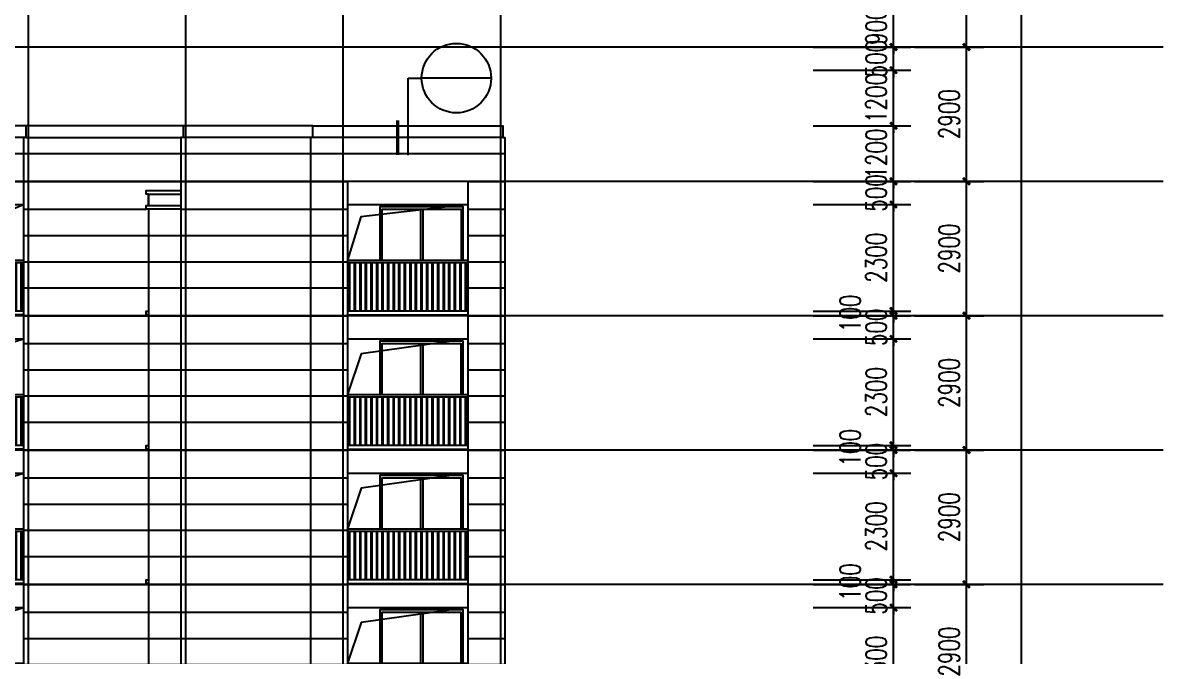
# Model space of a CAD drawing. Extents: x -59851 to 653804, y -249523 to 437614.
# Drawn here: x 352334 to 376967, y 393338 to 407010 of the extents above; entities that cross this region are included whole.
import ezdxf

# ---------------------------------------------------------------- set-up
doc = ezdxf.new("R2010")
doc.units = 0
doc.header["$LTSCALE"] = 1000
doc.header["$MEASUREMENT"] = 0
for name, color, linetype in [('A-材质分割线（横向）', 252, 'Continuous'), ('A-洞口', 105, 'Continuous'), ('A-看线', 105, 'Continuous'), ('A-第三道尺寸线', 105, 'Continuous'), ('DIM_IDEN', 3, 'Continuous'), ('DOTE', 16, 'Continuous'), ('ELE-2', 31, 'Continuous'), ('ELE-3', 35, 'Continuous'), ('ELE-6', 8, 'Continuous'), ('PUB_DIM', 3, 'Continuous'), ('栏杆', 142, 'Continuous')]:
    doc.layers.add(name, color=color, linetype=linetype)
doc.styles.add('_TCH_DIM_T3', font='SIMPLEX.shx', dxfattribs={"width": 0.705882, "bigfont": 'GBCBIG.shx'})
doc.dimstyles.new('_TCH_ARCH&&150', dxfattribs={"dimtxt": 446.25, "dimasz": 150, "dimexe": 375, "dimexo": 450, "dimgap": 150, "dimtad": 1, "dimdec": 0, "dimzin": 0, "dimdsep": 46, "dimtxsty": '_TCH_DIM_T3', "dimblk": 'ARCHTICK', "dimcen": 0.09, "dimclrt": 7, "dimazin": 2, "dimtfac": 1, "dimtdec": 0, "dimtix": 1, "dimtmove": 2, "dimatfit": 3, "dimfxl": 0, "dimtolj": 1, "dimtzin": 0, "dimarcsym": 0})

# ---------------------------------------------------------------- blocks, each defined once
blk = doc.blocks.new('8001800')
at = {"layer": '栏杆'}
for p, q in [((116139, 391988), (116939, 391988)), ((116139, 391938), (116939, 391938)), ((116169, 390888), (116169, 391938)), ((116189, 390888), (116189, 391938)), ((116289, 390888), (116289, 391938)), ((116309, 390888), (116309, 391938)), ((116409, 390888), (116409, 391938)), ((116429, 390888), (116429, 391938)), ((116529, 390888), (116529, 391938)), ((116549, 390888), (116549, 391938)), ((116649, 390888), (116649, 391938)), ((116669, 390888), (116669, 391938)), ((116769, 390888), (116769, 391938)), ((116789, 390888), (116789, 391938)), ((116889, 390888), (116889, 391938)), ((116909, 390888), (116909, 391938))]:
    blk.add_line(p, q, dxfattribs=at)
blk = doc.blocks.new('26001100')
at = {"layer": '栏杆'}
for p, q in [((118828, 391988), (121428, 391988)), ((118828, 391938), (121428, 391938)), ((118858, 390888), (118858, 391938)), ((118878, 390888), (118878, 391938)), ((118978, 390888), (118978, 391938)), ((118998, 390888), (118998, 391938)), ((119098, 390888), (119098, 391938)), ((119118, 390888), (119118, 391938)), ((119218, 390888), (119218, 391938)), ((119238, 390888), (119238, 391938)), ((119338, 390888), (119338, 391938)), ((119358, 390888), (119358, 391938)), ((119458, 390888), (119458, 391938)), ((119478, 390888), (119478, 391938)), ((119578, 390888), (119578, 391938)), ((119598, 390888), (119598, 391938)), ((119698, 390888), (119698, 391938)), ((119718, 390888), (119718, 391938)), ((119818, 390888), (119818, 391938)), ((119838, 390888), (119838, 391938)), ((119938, 390888), (119938, 391938)), ((119958, 390888), (119958, 391938)), ((120058, 390888), (120058, 391938)), ((120078, 390888), (120078, 391938)), ((120178, 390888), (120178, 391938)), ((120198, 390888), (120198, 391938)), ((120298, 390888), (120298, 391938)), ((120318, 390888), (120318, 391938)), ((120364, 391938), (120386, 391938)), ((120386, 391938), (121428, 391938)), ((120418, 390888), (120418, 391938)), ((120438, 390888), (120438, 391938)), ((120538, 390888), (120538, 391938)), ((120558, 390888), (120558, 391938)), ((120658, 390888), (120658, 391938)), ((120678, 390888), (120678, 391938)), ((120778, 390888), (120778, 391938)), ((120798, 390888), (120798, 391938)), ((120898, 390888), (120898, 391938)), ((120918, 390888), (120918, 391938)), ((121018, 390888), (121018, 391938)), ((121038, 390888), (121038, 391938)), ((121138, 390888), (121138, 391938)), ((121158, 390888), (121158, 391938)), ((121258, 390888), (121258, 391938)), ((121278, 390888), (121278, 391938)), ((121378, 390888), (121378, 391938)), ((121398, 390888), (121398, 391938))]:
    blk.add_line(p, q, dxfattribs=at)
blk = doc.blocks.new('2-12dongss')
at = {"layer": 'A-材质分割线（横向）'}
for points in [[(-210647, 337597), (-207947, 337597)], [(-207947, 337597), (-203647, 337597)], [(-201047, 337597), (-200247, 337597)], [(-210647, 337030), (-203647, 337030)], [(-201047, 337030), (-200247, 337030)], [(-210647, 336464), (-203647, 336464)], [(-201047, 336464), (-200247, 336464)], [(-210647, 335897), (-207947, 335897)], [(-207947, 335897), (-203647, 335897)], [(-201047, 335897), (-200247, 335897)], [(-210647, 335297), (-203647, 335297)], [(-201047, 335297), (-200247, 335297)]]:
    blk.add_lwpolyline(points, dxfattribs=at)
at = {"layer": 'A-洞口'}
for points in [[(-211447, 336497), (-211277, 337505), (-210647, 337697)], [(-201047, 337697), (-203353, 337372), (-203647, 336497)]]:
    blk.add_lwpolyline(points, dxfattribs=at)
at = {"layer": 'ELE-2'}
for points in [[(-207247, 338197), (-207247, 335297)], [(-204447, 338197), (-204447, 335297)], [(-203647, 338197), (-203647, 335297)], [(-201047, 338197), (-201047, 335297)], [(-200247, 338197), (-200247, 335297)]]:
    blk.add_lwpolyline(points, dxfattribs=at)
at = {"layer": 'ELE-3'}
for points in [[(-210647, 338197), (-210647, 335297)], [(-207947, 338197), (-207947, 335297)], [(-211447, 337697), (-210647, 337697)], [(-203647, 337697), (-201047, 337697)], [(-210647, 335397), (-211447, 335397)], [(-210647, 335317), (-211447, 335317)], [(-207947, 335317), (-207997, 335317), (-207997, 335397), (-207947, 335397)], [(-201047, 335397), (-203647, 335397)], [(-203647, 335317), (-201047, 335317)]]:
    blk.add_lwpolyline(points, dxfattribs=at)
at = {"layer": 'ELE-6'}
for points in [[(-201147, 336497), (-201147, 337647), (-202947, 337647), (-202947, 336497)], [(-202897, 336497), (-202897, 337597), (-201197, 337597), (-201197, 336497)], [(-202072, 337597), (-202072, 336497)], [(-202022, 337597), (-202022, 336497)]]:
    blk.add_lwpolyline(points, dxfattribs=at)
for name, p in [('8001800', (-327586, -55491)), ('26001100', (-322475, -55491))]:
    blk.add_blockref(name, p)
blk = doc.blocks.new('13fdong0415')
at = {"layer": 'A-材质分割线（横向）'}
for points in [[(116818, 402427), (138518, 402427)], [(128118, 401827), (135118, 401827)], [(137718, 401827), (138518, 401827)], [(128118, 401227), (130768, 401227)], [(131518, 401227), (135118, 401227)], [(137718, 401227), (138518, 401227)], [(128118, 400660), (130818, 400660)], [(130818, 400660), (135118, 400660)], [(137718, 400660), (138518, 400660)], [(128118, 400093), (130818, 400093)], [(130818, 400093), (135118, 400093)], [(137718, 400093), (138518, 400093)], [(128118, 399527), (130818, 399527)], [(130818, 399527), (135118, 399527)], [(137718, 399527), (138518, 399527)], [(128118, 398927), (135118, 398927)], [(137718, 398927), (138518, 398927)]]:
    blk.add_lwpolyline(points, dxfattribs=at)
at = {"layer": 'A-洞口'}
blk.add_lwpolyline([(127318, 400177), (127537, 401091), (128118, 401327)], dxfattribs=at)
at = {"layer": 'A-看线'}
blk.add_lwpolyline([(137718, 401327), (135405, 401062), (135118, 400127)], dxfattribs=at)
at = {"layer": 'ELE-2'}
for points in [[(134368, 403027), (131568, 403027), (131568, 402777), (131518, 402777), (131518, 401827)], [(134368, 402777), (134368, 403027), (138468, 403027), (138468, 402777), (138518, 402777), (138518, 401827)], [(134318, 402777), (131568, 402777)], [(134368, 402777), (134318, 402777), (134318, 401827)], [(138468, 402777), (134368, 402777)], [(131518, 401827), (131518, 398927)], [(134318, 401827), (134318, 398927)], [(135118, 401827), (135118, 398927)], [(137718, 401827), (135118, 401827)], [(137718, 401827), (137718, 398927)], [(138518, 401827), (138518, 398927)]]:
    blk.add_lwpolyline(points, dxfattribs=at)
at = {"layer": 'ELE-3'}
for points in [[(128168, 403027), (116818, 403027)], [(131568, 403027), (128168, 403027), (128168, 402777), (128118, 402777), (128118, 401827)], [(128168, 402777), (116818, 402777)], [(128168, 402777), (131518, 402777)], [(116818, 401827), (128118, 401827)], [(128118, 401827), (128118, 398927)], [(131518, 401227), (130768, 401227), (130768, 401307), (130818, 401307), (130818, 401547), (130768, 401547), (130768, 401627), (131518, 401627)], [(130818, 401547), (130818, 401307)], [(130818, 401547), (131518, 401547)], [(127318, 401327), (128118, 401327)], [(130818, 401307), (131518, 401307)], [(135118, 401327), (137718, 401327)], [(130818, 401227), (130818, 398927)], [(128118, 399027), (127318, 399027)], [(128118, 398947), (127318, 398947)], [(130818, 398947), (130768, 398947), (130768, 399027), (130818, 399027)], [(137718, 399027), (135118, 399027)], [(135118, 398947), (137718, 398947)]]:
    blk.add_lwpolyline(points, dxfattribs=at)
at = {"layer": 'ELE-6'}
for points in [[(137618, 400127), (137618, 401277), (135818, 401277), (135818, 400127)], [(135868, 400127), (135868, 401227), (137568, 401227), (137568, 400127)], [(136693, 401227), (136693, 400127)], [(136743, 401227), (136743, 400127)]]:
    blk.add_lwpolyline(points, dxfattribs=at)
for name, p in [('8001800', (11178, 8138)), ('26001100', (16290, 8138))]:
    blk.add_blockref(name, p)
blk = doc.blocks.new('_ArchTick')
at = {"color": 0, "linetype": 'ByBlock', "const_width": 0.4}
blk.add_lwpolyline([(-0.5, -0.5), (0.5, 0.5)], dxfattribs=at)
blk = doc.blocks.new('*D4190')
at = {"layer": 'Defpoints', "color": 0, "transparency": 16777216}
for p in [(372306, 419288), (373905, 419288), (372306, 364438)]:
    blk.add_point(p, dxfattribs=at)
at = {"layer": 'PUB_DIM', "color": 0, "lineweight": -2, "transparency": 16777216}
for p, q in [((372756, 419288), (374280, 419288)), ((373905, 364438), (373905, 419288)), ((372756, 364438), (374280, 364438))]:
    blk.add_line(p, q, dxfattribs=at)
at = {"layer": 'PUB_DIM', "color": 0, "lineweight": -2, "transparency": 16777216, "xscale": 150, "yscale": 150, "zscale": 150}
for p, rotation in [((373905, 419288), 90), ((373905, 364438), 270)]:
    blk.add_blockref('_ArchTick', p, dxfattribs=dict(at, rotation=rotation))
at = {"layer": 'PUB_DIM', "color": 7, "transparency": 16777216, "insert": (373532, 391863), "char_height": 446.2, "attachment_point": 5, "rotation": 90, "style": '_TCH_DIM_T3'}
blk.add_mtext('\\A1;54850', dxfattribs=at)
blk = doc.blocks.new('*D4195')
at = {"layer": 'Defpoints', "color": 0, "transparency": 16777216}
for p in [(371142, 409388), (372716, 409388), (371142, 406488)]:
    blk.add_point(p, dxfattribs=at)
at = {"layer": 'PUB_DIM', "color": 0, "lineweight": -2, "transparency": 16777216}
for p, q in [((371592, 409388), (373091, 409388)), ((372716, 406488), (372716, 409388)), ((371592, 406488), (373091, 406488))]:
    blk.add_line(p, q, dxfattribs=at)
at = {"layer": 'PUB_DIM', "color": 0, "lineweight": -2, "transparency": 16777216, "xscale": 150, "yscale": 150, "zscale": 150}
for p, rotation in [((372716, 409388), 90), ((372716, 406488), 270)]:
    blk.add_blockref('_ArchTick', p, dxfattribs=dict(at, rotation=rotation))
at = {"layer": 'PUB_DIM', "color": 7, "transparency": 16777216, "insert": (372342, 407938), "char_height": 446.2, "attachment_point": 5, "rotation": 90, "style": '_TCH_DIM_T3'}
blk.add_mtext('\\A1;2900', dxfattribs=at)
blk = doc.blocks.new('*D4196')
at = {"layer": 'Defpoints', "color": 0, "transparency": 16777216}
for p in [(371142, 406488), (372716, 406488), (371142, 403588)]:
    blk.add_point(p, dxfattribs=at)
at = {"layer": 'PUB_DIM', "color": 0, "lineweight": -2, "transparency": 16777216}
for p, q in [((371592, 406488), (373091, 406488)), ((372716, 403588), (372716, 406488)), ((371592, 403588), (373091, 403588))]:
    blk.add_line(p, q, dxfattribs=at)
at = {"layer": 'PUB_DIM', "color": 0, "lineweight": -2, "transparency": 16777216, "xscale": 150, "yscale": 150, "zscale": 150}
for p, rotation in [((372716, 406488), 90), ((372716, 403588), 270)]:
    blk.add_blockref('_ArchTick', p, dxfattribs=dict(at, rotation=rotation))
at = {"layer": 'PUB_DIM', "color": 7, "transparency": 16777216, "insert": (372342, 405038), "char_height": 446.2, "attachment_point": 5, "rotation": 90, "style": '_TCH_DIM_T3'}
blk.add_mtext('\\A1;2900', dxfattribs=at)
blk = doc.blocks.new('*D4197')
at = {"layer": 'Defpoints', "color": 0, "transparency": 16777216}
for p in [(371142, 403588), (372716, 403588), (371142, 400688)]:
    blk.add_point(p, dxfattribs=at)
at = {"layer": 'PUB_DIM', "color": 0, "lineweight": -2, "transparency": 16777216}
for p, q in [((371592, 403588), (373091, 403588)), ((372716, 400688), (372716, 403588)), ((371592, 400688), (373091, 400688))]:
    blk.add_line(p, q, dxfattribs=at)
at = {"layer": 'PUB_DIM', "color": 0, "lineweight": -2, "transparency": 16777216, "xscale": 150, "yscale": 150, "zscale": 150}
for p, rotation in [((372716, 403588), 90), ((372716, 400688), 270)]:
    blk.add_blockref('_ArchTick', p, dxfattribs=dict(at, rotation=rotation))
at = {"layer": 'PUB_DIM', "color": 7, "transparency": 16777216, "insert": (372342, 402138), "char_height": 446.2, "attachment_point": 5, "rotation": 90, "style": '_TCH_DIM_T3'}
blk.add_mtext('\\A1;2900', dxfattribs=at)
blk = doc.blocks.new('*D4198')
at = {"layer": 'Defpoints', "color": 0, "transparency": 16777216}
for p in [(371142, 400688), (372716, 400688), (371142, 397788)]:
    blk.add_point(p, dxfattribs=at)
at = {"layer": 'PUB_DIM', "color": 0, "lineweight": -2, "transparency": 16777216}
for p, q in [((371592, 400688), (373091, 400688)), ((372716, 397788), (372716, 400688)), ((371592, 397788), (373091, 397788))]:
    blk.add_line(p, q, dxfattribs=at)
at = {"layer": 'PUB_DIM', "color": 0, "lineweight": -2, "transparency": 16777216, "xscale": 150, "yscale": 150, "zscale": 150}
for p, rotation in [((372716, 400688), 90), ((372716, 397788), 270)]:
    blk.add_blockref('_ArchTick', p, dxfattribs=dict(at, rotation=rotation))
at = {"layer": 'PUB_DIM', "color": 7, "transparency": 16777216, "insert": (372342, 399238), "char_height": 446.2, "attachment_point": 5, "rotation": 90, "style": '_TCH_DIM_T3'}
blk.add_mtext('\\A1;2900', dxfattribs=at)
blk = doc.blocks.new('*D4199')
at = {"layer": 'Defpoints', "color": 0, "transparency": 16777216}
for p in [(371142, 397788), (372716, 397788), (371142, 394888)]:
    blk.add_point(p, dxfattribs=at)
at = {"layer": 'PUB_DIM', "color": 0, "lineweight": -2, "transparency": 16777216}
for p, q in [((371592, 397788), (373091, 397788)), ((372716, 394888), (372716, 397788)), ((371592, 394888), (373091, 394888))]:
    blk.add_line(p, q, dxfattribs=at)
at = {"layer": 'PUB_DIM', "color": 0, "lineweight": -2, "transparency": 16777216, "xscale": 150, "yscale": 150, "zscale": 150}
for p, rotation in [((372716, 397788), 90), ((372716, 394888), 270)]:
    blk.add_blockref('_ArchTick', p, dxfattribs=dict(at, rotation=rotation))
at = {"layer": 'PUB_DIM', "color": 7, "transparency": 16777216, "insert": (372342, 396338), "char_height": 446.2, "attachment_point": 5, "rotation": 90, "style": '_TCH_DIM_T3'}
blk.add_mtext('\\A1;2900', dxfattribs=at)
blk = doc.blocks.new('*D4200')
at = {"layer": 'Defpoints', "color": 0, "transparency": 16777216}
for p in [(371142, 394888), (372716, 394888), (371142, 391988)]:
    blk.add_point(p, dxfattribs=at)
at = {"layer": 'PUB_DIM', "color": 0, "lineweight": -2, "transparency": 16777216}
for p, q in [((371592, 394888), (373091, 394888)), ((372716, 391988), (372716, 394888)), ((371592, 391988), (373091, 391988))]:
    blk.add_line(p, q, dxfattribs=at)
at = {"layer": 'PUB_DIM', "color": 0, "lineweight": -2, "transparency": 16777216, "xscale": 150, "yscale": 150, "zscale": 150}
for p, rotation in [((372716, 394888), 90), ((372716, 391988), 270)]:
    blk.add_blockref('_ArchTick', p, dxfattribs=dict(at, rotation=rotation))
at = {"layer": 'PUB_DIM', "color": 7, "transparency": 16777216, "insert": (372342, 393438), "char_height": 446.2, "attachment_point": 5, "rotation": 90, "style": '_TCH_DIM_T3'}
blk.add_mtext('\\A1;2900', dxfattribs=at)
blk = doc.blocks.new('*D4241')
at = {"layer": 'A-第三道尺寸线', "color": 0, "lineweight": -2, "transparency": 16777216}
for p, q in [((369405, 394388), (371517, 394388)), ((371142, 392088), (371142, 394388)), ((369405, 392088), (371517, 392088))]:
    blk.add_line(p, q, dxfattribs=at)
at = {"layer": 'Defpoints', "color": 0, "transparency": 16777216}
for p in [(368955, 394388), (371142, 394388), (368955, 392088)]:
    blk.add_point(p, dxfattribs=at)
at = {"layer": 'A-第三道尺寸线', "color": 0, "lineweight": -2, "transparency": 16777216, "xscale": 150, "yscale": 150, "zscale": 150}
for p, rotation in [((371142, 394388), 90), ((371142, 392088), 270)]:
    blk.add_blockref('_ArchTick', p, dxfattribs=dict(at, rotation=rotation))
at = {"layer": 'A-第三道尺寸线', "color": 7, "transparency": 16777216, "insert": (370769, 393238), "char_height": 446.2, "attachment_point": 5, "rotation": 90, "style": '_TCH_DIM_T3'}
blk.add_mtext('\\A1;2300', dxfattribs=at)
blk = doc.blocks.new('*D4242')
at = {"layer": 'A-第三道尺寸线', "color": 0, "lineweight": -2, "transparency": 16777216}
for p, q in [((369405, 394888), (371517, 394888)), ((371142, 394888), (371142, 395038)), ((371142, 394388), (371142, 394888)), ((369405, 394388), (371517, 394388)), ((371142, 394388), (371142, 394238))]:
    blk.add_line(p, q, dxfattribs=at)
at = {"layer": 'Defpoints', "color": 0, "transparency": 16777216}
for p in [(368955, 394888), (371142, 394888), (368955, 394388)]:
    blk.add_point(p, dxfattribs=at)
at = {"layer": 'A-第三道尺寸线', "color": 0, "lineweight": -2, "transparency": 16777216, "xscale": 150, "yscale": 150, "zscale": 150}
for p, rotation in [((371142, 394888), 270), ((371142, 394388), 90)]:
    blk.add_blockref('_ArchTick', p, dxfattribs=dict(at, rotation=rotation))
at = {"layer": 'A-第三道尺寸线', "color": 7, "transparency": 16777216, "insert": (370769, 394638), "char_height": 446.2, "attachment_point": 5, "rotation": 90, "style": '_TCH_DIM_T3'}
blk.add_mtext('\\A1;500', dxfattribs=at)
blk = doc.blocks.new('*D4243')
at = {"layer": 'A-第三道尺寸线', "color": 0, "lineweight": -2, "transparency": 16777216}
for p, q in [((371142, 394988), (371142, 395138)), ((369405, 394988), (371517, 394988)), ((369405, 394888), (371517, 394888)), ((371142, 394888), (371142, 394988)), ((371142, 394888), (371142, 394738))]:
    blk.add_line(p, q, dxfattribs=at)
at = {"layer": 'Defpoints', "color": 0, "transparency": 16777216}
for p in [(368955, 394988), (368955, 394888), (371142, 394988)]:
    blk.add_point(p, dxfattribs=at)
at = {"layer": 'A-第三道尺寸线', "color": 0, "lineweight": -2, "transparency": 16777216, "xscale": 150, "yscale": 150, "zscale": 150}
for p, rotation in [((371142, 394988), 270), ((371142, 394888), 90)]:
    blk.add_blockref('_ArchTick', p, dxfattribs=dict(at, rotation=rotation))
at = {"layer": 'A-第三道尺寸线', "color": 7, "transparency": 16777216, "insert": (370205, 394938), "char_height": 446.2, "attachment_point": 5, "rotation": 90, "style": '_TCH_DIM_T3'}
blk.add_mtext('\\A1;100', dxfattribs=at)
blk = doc.blocks.new('*D4244')
at = {"layer": 'A-第三道尺寸线', "color": 0, "lineweight": -2, "transparency": 16777216}
for p, q in [((369405, 397288), (371517, 397288)), ((371142, 394988), (371142, 397288)), ((369405, 394988), (371517, 394988))]:
    blk.add_line(p, q, dxfattribs=at)
at = {"layer": 'Defpoints', "color": 0, "transparency": 16777216}
for p in [(368955, 397288), (371142, 397288), (368955, 394988)]:
    blk.add_point(p, dxfattribs=at)
at = {"layer": 'A-第三道尺寸线', "color": 0, "lineweight": -2, "transparency": 16777216, "xscale": 150, "yscale": 150, "zscale": 150}
for p, rotation in [((371142, 397288), 90), ((371142, 394988), 270)]:
    blk.add_blockref('_ArchTick', p, dxfattribs=dict(at, rotation=rotation))
at = {"layer": 'A-第三道尺寸线', "color": 7, "transparency": 16777216, "insert": (370769, 396138), "char_height": 446.2, "attachment_point": 5, "rotation": 90, "style": '_TCH_DIM_T3'}
blk.add_mtext('\\A1;2300', dxfattribs=at)
blk = doc.blocks.new('*D4245')
at = {"layer": 'A-第三道尺寸线', "color": 0, "lineweight": -2, "transparency": 16777216}
for p, q in [((371142, 397788), (371142, 397938)), ((369405, 397788), (371517, 397788)), ((371142, 397288), (371142, 397788)), ((369405, 397288), (371517, 397288)), ((371142, 397288), (371142, 397138))]:
    blk.add_line(p, q, dxfattribs=at)
at = {"layer": 'Defpoints', "color": 0, "transparency": 16777216}
for p in [(368955, 397788), (371142, 397788), (368955, 397288)]:
    blk.add_point(p, dxfattribs=at)
at = {"layer": 'A-第三道尺寸线', "color": 0, "lineweight": -2, "transparency": 16777216, "xscale": 150, "yscale": 150, "zscale": 150}
for p, rotation in [((371142, 397788), 270), ((371142, 397288), 90)]:
    blk.add_blockref('_ArchTick', p, dxfattribs=dict(at, rotation=rotation))
at = {"layer": 'A-第三道尺寸线', "color": 7, "transparency": 16777216, "insert": (370769, 397538), "char_height": 446.2, "attachment_point": 5, "rotation": 90, "style": '_TCH_DIM_T3'}
blk.add_mtext('\\A1;500', dxfattribs=at)
blk = doc.blocks.new('*D4246')
at = {"layer": 'A-第三道尺寸线', "color": 0, "lineweight": -2, "transparency": 16777216}
for p, q in [((369405, 397888), (371517, 397888)), ((371142, 397888), (371142, 398038)), ((371142, 397788), (371142, 397888)), ((369405, 397788), (371517, 397788)), ((371142, 397788), (371142, 397638))]:
    blk.add_line(p, q, dxfattribs=at)
at = {"layer": 'Defpoints', "color": 0, "transparency": 16777216}
for p in [(368955, 397888), (371142, 397888), (368955, 397788)]:
    blk.add_point(p, dxfattribs=at)
at = {"layer": 'A-第三道尺寸线', "color": 0, "lineweight": -2, "transparency": 16777216, "xscale": 150, "yscale": 150, "zscale": 150}
for p, rotation in [((371142, 397888), 270), ((371142, 397788), 90)]:
    blk.add_blockref('_ArchTick', p, dxfattribs=dict(at, rotation=rotation))
at = {"layer": 'A-第三道尺寸线', "color": 7, "transparency": 16777216, "insert": (370205, 397838), "char_height": 446.2, "attachment_point": 5, "rotation": 90, "style": '_TCH_DIM_T3'}
blk.add_mtext('\\A1;100', dxfattribs=at)
blk = doc.blocks.new('*D4247')
at = {"layer": 'A-第三道尺寸线', "color": 0, "lineweight": -2, "transparency": 16777216}
for p, q in [((369405, 400188), (371517, 400188)), ((371142, 397888), (371142, 400188)), ((369405, 397888), (371517, 397888))]:
    blk.add_line(p, q, dxfattribs=at)
at = {"layer": 'Defpoints', "color": 0, "transparency": 16777216}
for p in [(368955, 400188), (371142, 400188), (368955, 397888)]:
    blk.add_point(p, dxfattribs=at)
at = {"layer": 'A-第三道尺寸线', "color": 0, "lineweight": -2, "transparency": 16777216, "xscale": 150, "yscale": 150, "zscale": 150}
for p, rotation in [((371142, 400188), 90), ((371142, 397888), 270)]:
    blk.add_blockref('_ArchTick', p, dxfattribs=dict(at, rotation=rotation))
at = {"layer": 'A-第三道尺寸线', "color": 7, "transparency": 16777216, "insert": (370769, 399038), "char_height": 446.2, "attachment_point": 5, "rotation": 90, "style": '_TCH_DIM_T3'}
blk.add_mtext('\\A1;2300', dxfattribs=at)
blk = doc.blocks.new('*D4248')
at = {"layer": 'A-第三道尺寸线', "color": 0, "lineweight": -2, "transparency": 16777216}
for p, q in [((371142, 400688), (371142, 400838)), ((369405, 400688), (371517, 400688)), ((371142, 400188), (371142, 400688)), ((369405, 400188), (371517, 400188)), ((371142, 400188), (371142, 400038))]:
    blk.add_line(p, q, dxfattribs=at)
at = {"layer": 'Defpoints', "color": 0, "transparency": 16777216}
for p in [(368955, 400688), (371142, 400688), (368955, 400188)]:
    blk.add_point(p, dxfattribs=at)
at = {"layer": 'A-第三道尺寸线', "color": 0, "lineweight": -2, "transparency": 16777216, "xscale": 150, "yscale": 150, "zscale": 150}
for p, rotation in [((371142, 400688), 270), ((371142, 400188), 90)]:
    blk.add_blockref('_ArchTick', p, dxfattribs=dict(at, rotation=rotation))
at = {"layer": 'A-第三道尺寸线', "color": 7, "transparency": 16777216, "insert": (370769, 400438), "char_height": 446.2, "attachment_point": 5, "rotation": 90, "style": '_TCH_DIM_T3'}
blk.add_mtext('\\A1;500', dxfattribs=at)
blk = doc.blocks.new('*D4249')
at = {"layer": 'A-第三道尺寸线', "color": 0, "lineweight": -2, "transparency": 16777216}
for p, q in [((369405, 400788), (371517, 400788)), ((371142, 400788), (371142, 400938)), ((371142, 400688), (371142, 400788)), ((369405, 400688), (371517, 400688)), ((371142, 400688), (371142, 400538))]:
    blk.add_line(p, q, dxfattribs=at)
at = {"layer": 'Defpoints', "color": 0, "transparency": 16777216}
for p in [(368955, 400788), (371142, 400788), (368955, 400688)]:
    blk.add_point(p, dxfattribs=at)
at = {"layer": 'A-第三道尺寸线', "color": 0, "lineweight": -2, "transparency": 16777216, "xscale": 150, "yscale": 150, "zscale": 150}
for p, rotation in [((371142, 400788), 270), ((371142, 400688), 90)]:
    blk.add_blockref('_ArchTick', p, dxfattribs=dict(at, rotation=rotation))
at = {"layer": 'A-第三道尺寸线', "color": 7, "transparency": 16777216, "insert": (370205, 400738), "char_height": 446.2, "attachment_point": 5, "rotation": 90, "style": '_TCH_DIM_T3'}
blk.add_mtext('\\A1;100', dxfattribs=at)
blk = doc.blocks.new('*D4250')
at = {"layer": 'A-第三道尺寸线', "color": 0, "lineweight": -2, "transparency": 16777216}
for p, q in [((369405, 403088), (371517, 403088)), ((371142, 400788), (371142, 403088)), ((369405, 400788), (371517, 400788))]:
    blk.add_line(p, q, dxfattribs=at)
at = {"layer": 'Defpoints', "color": 0, "transparency": 16777216}
for p in [(368955, 403088), (371142, 403088), (368955, 400788)]:
    blk.add_point(p, dxfattribs=at)
at = {"layer": 'A-第三道尺寸线', "color": 0, "lineweight": -2, "transparency": 16777216, "xscale": 150, "yscale": 150, "zscale": 150}
for p, rotation in [((371142, 403088), 90), ((371142, 400788), 270)]:
    blk.add_blockref('_ArchTick', p, dxfattribs=dict(at, rotation=rotation))
at = {"layer": 'A-第三道尺寸线', "color": 7, "transparency": 16777216, "insert": (370769, 401938), "char_height": 446.2, "attachment_point": 5, "rotation": 90, "style": '_TCH_DIM_T3'}
blk.add_mtext('\\A1;2300', dxfattribs=at)
blk = doc.blocks.new('*D4251')
at = {"layer": 'A-第三道尺寸线', "color": 0, "lineweight": -2, "transparency": 16777216}
for p, q in [((369405, 403588), (371517, 403588)), ((371142, 403588), (371142, 403738)), ((371142, 403088), (371142, 403588)), ((369405, 403088), (371517, 403088)), ((371142, 403088), (371142, 402938))]:
    blk.add_line(p, q, dxfattribs=at)
at = {"layer": 'Defpoints', "color": 0, "transparency": 16777216}
for p in [(368955, 403588), (371142, 403588), (368955, 403088)]:
    blk.add_point(p, dxfattribs=at)
at = {"layer": 'A-第三道尺寸线', "color": 0, "lineweight": -2, "transparency": 16777216, "xscale": 150, "yscale": 150, "zscale": 150}
for p, rotation in [((371142, 403588), 270), ((371142, 403088), 90)]:
    blk.add_blockref('_ArchTick', p, dxfattribs=dict(at, rotation=rotation))
at = {"layer": 'A-第三道尺寸线', "color": 7, "transparency": 16777216, "insert": (370769, 403338), "char_height": 446.2, "attachment_point": 5, "rotation": 90, "style": '_TCH_DIM_T3'}
blk.add_mtext('\\A1;500', dxfattribs=at)
blk = doc.blocks.new('*D4252')
at = {"layer": 'A-第三道尺寸线', "color": 0, "lineweight": -2, "transparency": 16777216}
for p, q in [((369405, 404788), (371517, 404788)), ((371142, 404788), (371142, 404938)), ((371142, 403588), (371142, 404788)), ((369405, 403588), (371517, 403588)), ((371142, 403588), (371142, 403438))]:
    blk.add_line(p, q, dxfattribs=at)
at = {"layer": 'Defpoints', "color": 0, "transparency": 16777216}
for p in [(368955, 404788), (371142, 404788), (368955, 403588)]:
    blk.add_point(p, dxfattribs=at)
at = {"layer": 'A-第三道尺寸线', "color": 0, "lineweight": -2, "transparency": 16777216, "xscale": 150, "yscale": 150, "zscale": 150}
for p, rotation in [((371142, 404788), 270), ((371142, 403588), 90)]:
    blk.add_blockref('_ArchTick', p, dxfattribs=dict(at, rotation=rotation))
at = {"layer": 'A-第三道尺寸线', "color": 7, "transparency": 16777216, "insert": (370769, 404188), "char_height": 446.2, "attachment_point": 5, "rotation": 90, "style": '_TCH_DIM_T3'}
blk.add_mtext('\\A1;1200', dxfattribs=at)
blk = doc.blocks.new('*D4253')
at = {"layer": 'A-第三道尺寸线', "color": 0, "lineweight": -2, "transparency": 16777216}
for p, q in [((369405, 405988), (371517, 405988)), ((371142, 405988), (371142, 406138)), ((371142, 404788), (371142, 405988)), ((369405, 404788), (371517, 404788)), ((371142, 404788), (371142, 404638))]:
    blk.add_line(p, q, dxfattribs=at)
at = {"layer": 'Defpoints', "color": 0, "transparency": 16777216}
for p in [(368955, 405988), (371142, 405988), (368955, 404788)]:
    blk.add_point(p, dxfattribs=at)
at = {"layer": 'A-第三道尺寸线', "color": 0, "lineweight": -2, "transparency": 16777216, "xscale": 150, "yscale": 150, "zscale": 150}
for p, rotation in [((371142, 405988), 270), ((371142, 404788), 90)]:
    blk.add_blockref('_ArchTick', p, dxfattribs=dict(at, rotation=rotation))
at = {"layer": 'A-第三道尺寸线', "color": 7, "transparency": 16777216, "insert": (370769, 405388), "char_height": 446.2, "attachment_point": 5, "rotation": 90, "style": '_TCH_DIM_T3'}
blk.add_mtext('\\A1;1200', dxfattribs=at)
blk = doc.blocks.new('*D4254')
at = {"layer": 'A-第三道尺寸线', "color": 0, "lineweight": -2, "transparency": 16777216}
for p, q in [((369405, 406488), (371517, 406488)), ((371142, 406488), (371142, 406638)), ((371142, 405988), (371142, 406488)), ((369405, 405988), (371517, 405988)), ((371142, 405988), (371142, 405838))]:
    blk.add_line(p, q, dxfattribs=at)
at = {"layer": 'Defpoints', "color": 0, "transparency": 16777216}
for p in [(368955, 406488), (371142, 406488), (368955, 405988)]:
    blk.add_point(p, dxfattribs=at)
at = {"layer": 'A-第三道尺寸线', "color": 0, "lineweight": -2, "transparency": 16777216, "xscale": 150, "yscale": 150, "zscale": 150}
for p, rotation in [((371142, 406488), 270), ((371142, 405988), 90)]:
    blk.add_blockref('_ArchTick', p, dxfattribs=dict(at, rotation=rotation))
at = {"layer": 'A-第三道尺寸线', "color": 7, "transparency": 16777216, "insert": (370769, 406238), "char_height": 446.2, "attachment_point": 5, "rotation": 90, "style": '_TCH_DIM_T3'}
blk.add_mtext('\\A1;500', dxfattribs=at)
blk = doc.blocks.new('*D4255')
at = {"layer": 'A-第三道尺寸线', "color": 0, "lineweight": -2, "transparency": 16777216}
for p, q in [((371142, 407388), (371142, 407538)), ((369405, 407388), (371517, 407388)), ((371142, 406488), (371142, 407388)), ((369405, 406488), (371517, 406488)), ((371142, 406488), (371142, 406338))]:
    blk.add_line(p, q, dxfattribs=at)
at = {"layer": 'Defpoints', "color": 0, "transparency": 16777216}
for p in [(368955, 407388), (371142, 407388), (368955, 406488)]:
    blk.add_point(p, dxfattribs=at)
at = {"layer": 'A-第三道尺寸线', "color": 0, "lineweight": -2, "transparency": 16777216, "xscale": 150, "yscale": 150, "zscale": 150}
for p, rotation in [((371142, 407388), 270), ((371142, 406488), 90)]:
    blk.add_blockref('_ArchTick', p, dxfattribs=dict(at, rotation=rotation))
at = {"layer": 'A-第三道尺寸线', "color": 7, "transparency": 16777216, "insert": (370769, 406938), "char_height": 446.2, "attachment_point": 5, "rotation": 90, "style": '_TCH_DIM_T3'}
blk.add_mtext('\\A1;900', dxfattribs=at)

msp = doc.modelspace()

# ---------------------------------------------------------------- linework, layer by layer
at = {"layer": 'DIM_IDEN'}
for p in [(360657.4, 405816.3), (362449, 405816.3)]:
    msp.add_line(p, (360949, 405816.3), dxfattribs=at)
msp.add_circle((361699, 405816.3), 750, dxfattribs=at)
at = {"layer": 'DOTE'}
for p, q in [((352448.6, 423848.2), (352448.6, 363523.9)), ((355848.6, 423848.2), (355848.6, 363523.9)), ((359248.6, 423848.2), (359248.6, 363523.9)), ((362648.6, 423848.2), (362648.6, 363523.9)), ((376966.8, 406487.8), (292125.9, 406487.8)), ((376966.8, 403587.8), (292125.9, 403587.8)), ((376966.8, 400687.8), (292125.9, 400687.8)), ((376966.8, 397787.8), (292125.9, 397787.8)), ((376966.8, 394887.8), (292125.9, 394887.8))]:
    msp.add_line(p, q, dxfattribs=at)

# ---------------------------------------------------------------- dimensions: what is measured, and where the dimension line sits
at = {"layer": 'A-第三道尺寸线'}
for p1, p2, picture, middle in [((368954.7, 406487.8), (368954.7, 407387.8), '*D4255', (370769.1, 406937.8)), ((368954.7, 405987.8), (368954.7, 406487.8), '*D4254', (370769.1, 406237.8)), ((368954.7, 404787.8), (368954.7, 405987.8), '*D4253', (370769.1, 405387.8)), ((368954.7, 403587.8), (368954.7, 404787.8), '*D4252', (370769.1, 404187.8)), ((368954.7, 403087.8), (368954.7, 403587.8), '*D4251', (370769.1, 403337.8)), ((368954.7, 400787.8), (368954.7, 403087.8), '*D4250', (370769.1, 401937.8)), ((368954.7, 400187.8), (368954.7, 400687.8), '*D4248', (370769.1, 400437.8)), ((368954.7, 397887.8), (368954.7, 400187.8), '*D4247', (370769.1, 399037.8)), ((368954.7, 397287.8), (368954.7, 397787.8), '*D4245', (370769.1, 397537.8)), ((368954.7, 394987.8), (368954.7, 397287.8), '*D4244', (370769.1, 396137.8)), ((368954.7, 394387.8), (368954.7, 394887.8), '*D4242', (370769.1, 394637.8)), ((368954.7, 392087.8), (368954.7, 394387.8), '*D4241', (370769.1, 393237.8))]:
    dim = msp.add_aligned_dim(p1=p1, p2=p2, distance=-2187.5, dimstyle='_TCH_ARCH&&150', dxfattribs=at)
    dim.commit()
    dim.dimension.update_dxf_attribs({"geometry": picture, "text_midpoint": middle})
for base, p1, p2, picture, middle in [((371142.3, 400787.8), (368954.7, 400687.8), (368954.7, 400787.8), '*D4249', (370204.8, 400737.8)), ((371142.3, 397887.8), (368954.7, 397787.8), (368954.7, 397887.8), '*D4246', (370204.8, 397837.8)), ((371142.3, 394987.8), (368954.7, 394887.8), (368954.7, 394987.8), '*D4243', (370204.8, 394937.8))]:
    dim = msp.add_linear_dim(base=base, p1=p1, p2=p2, angle=90, dimstyle='_TCH_ARCH&&150', dxfattribs=at)
    dim.commit()
    dim.dimension.update_dxf_attribs({"geometry": picture, "text_midpoint": middle, "dimtype": 161})
at = {"layer": 'PUB_DIM'}
for p1, p2, distance, picture, middle in [((372305.8, 364437.8), (372305.8, 419287.8), -1599, '*D4190', (373531.7, 391862.8)), ((371142.3, 406487.8), (371142.3, 409387.8), -1573.3, '*D4195', (372342.4, 407937.8)), ((371142.3, 403587.8), (371142.3, 406487.8), -1573.3, '*D4196', (372342.4, 405037.8)), ((371142.3, 400687.8), (371142.3, 403587.8), -1573.3, '*D4197', (372342.4, 402137.8)), ((371142.3, 397787.8), (371142.3, 400687.8), -1573.3, '*D4198', (372342.4, 399237.8)), ((371142.3, 394887.8), (371142.3, 397787.8), -1573.3, '*D4199', (372342.4, 396337.8)), ((371142.3, 391987.8), (371142.3, 394887.8), -1573.3, '*D4200', (372342.4, 393437.8))]:
    dim = msp.add_aligned_dim(p1=p1, p2=p2, distance=distance, dimstyle='_TCH_ARCH&&150', dxfattribs=at)
    dim.commit()
    dim.dimension.update_dxf_attribs({"geometry": picture, "text_midpoint": middle})

# ---------------------------------------------------------------- next in the draw order: block references
msp.add_blockref('2-12dongss', (562995.3, 56690.8))

# ---------------------------------------------------------------- next in the draw order: block references
msp.add_blockref('2-12dongss', (562995.3, 59590.8))

# ---------------------------------------------------------------- next in the draw order: block references
msp.add_blockref('2-12dongss', (562995.3, 62490.8))

# ---------------------------------------------------------------- next in the draw order: block references
msp.add_blockref('13fdong0415', (224231.1, 1761.1))

# ---------------------------------------------------------------- next in the draw order: linework, layer by layer
at = {"layer": 'DIM_IDEN'}
msp.add_line((360657.4, 404154.9), (360657.4, 405816.3), dxfattribs=at)
at = {"layer": 'DIM_IDEN', "const_width": 75}
msp.add_lwpolyline([(360432.4, 404154.9), (360432.4, 404904.9)], dxfattribs=at)

doc.saveas('drawing.dxf')
